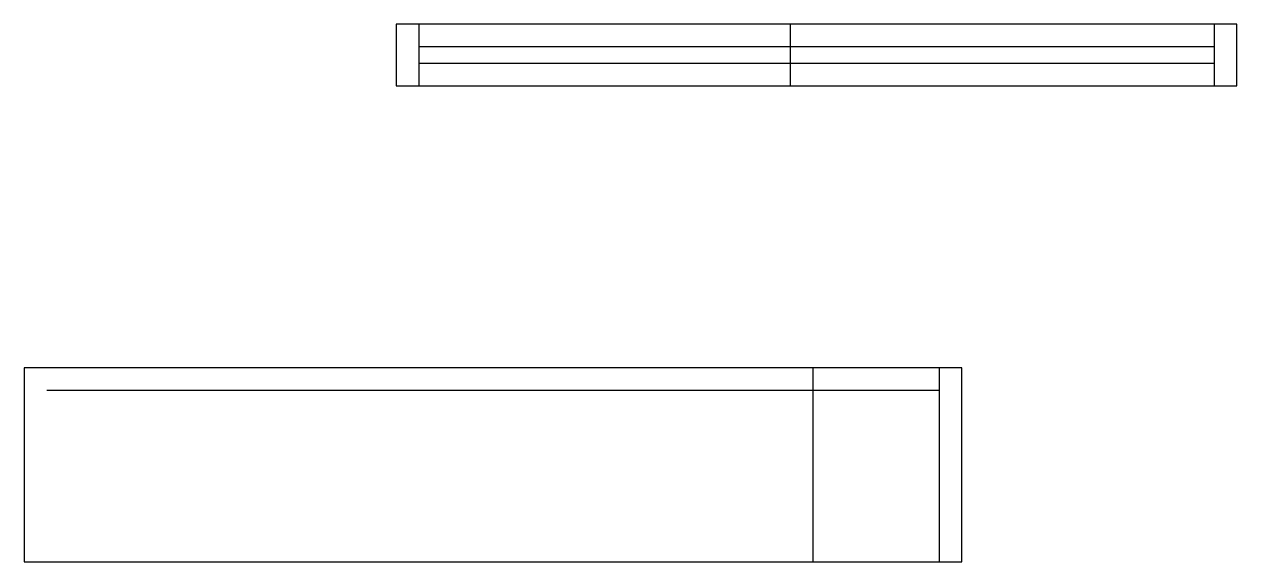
# Model space of a CAD drawing. Header units: metres. Extents: x 2599 to 2974, y 15744 to 15910.
import ezdxf

# ---------------------------------------------------------------- set-up
doc = ezdxf.new("R2010")
doc.units = ezdxf.units.M
doc.layers.add('Painéis', color=7, linetype='Continuous')
doc.layers.add('SARR_2.2x7', color=7, linetype='Continuous')

msp = doc.modelspace()

# ---------------------------------------------------------------- linework, layer by layer
at = {"layer": 'Painéis', "color": 7, "lineweight": 25}
for p, q in [((2835.6, 15891.39), (2835.6, 15910.39)), ((2842.54, 15744.15), (2842.54, 15804.15))]:
    msp.add_line(p, q, dxfattribs=at)
for points in [[(2713.6, 15910.39), (2713.6, 15891.39), (2973.6, 15891.39), (2973.6, 15910.39), (2713.6, 15910.39)], [(2598.54, 15804.15), (2598.54, 15744.15), (2888.54, 15744.15), (2888.54, 15804.15), (2598.54, 15804.15)]]:
    msp.add_lwpolyline(points, dxfattribs=at)
at = {"layer": 'SARR_2.2x7', "color": 7, "lineweight": 25}
for p, q in [((2720.6, 15910.39), (2720.6, 15891.39)), ((2966.6, 15910.39), (2966.6, 15891.39)), ((2966.6, 15903.39), (2720.6, 15903.39)), ((2720.6, 15898.39), (2966.6, 15898.39)), ((2881.54, 15804.15), (2881.54, 15744.15)), ((2881.54, 15797.15), (2605.54, 15797.15))]:
    msp.add_line(p, q, dxfattribs=at)

doc.saveas('drawing.dxf')
